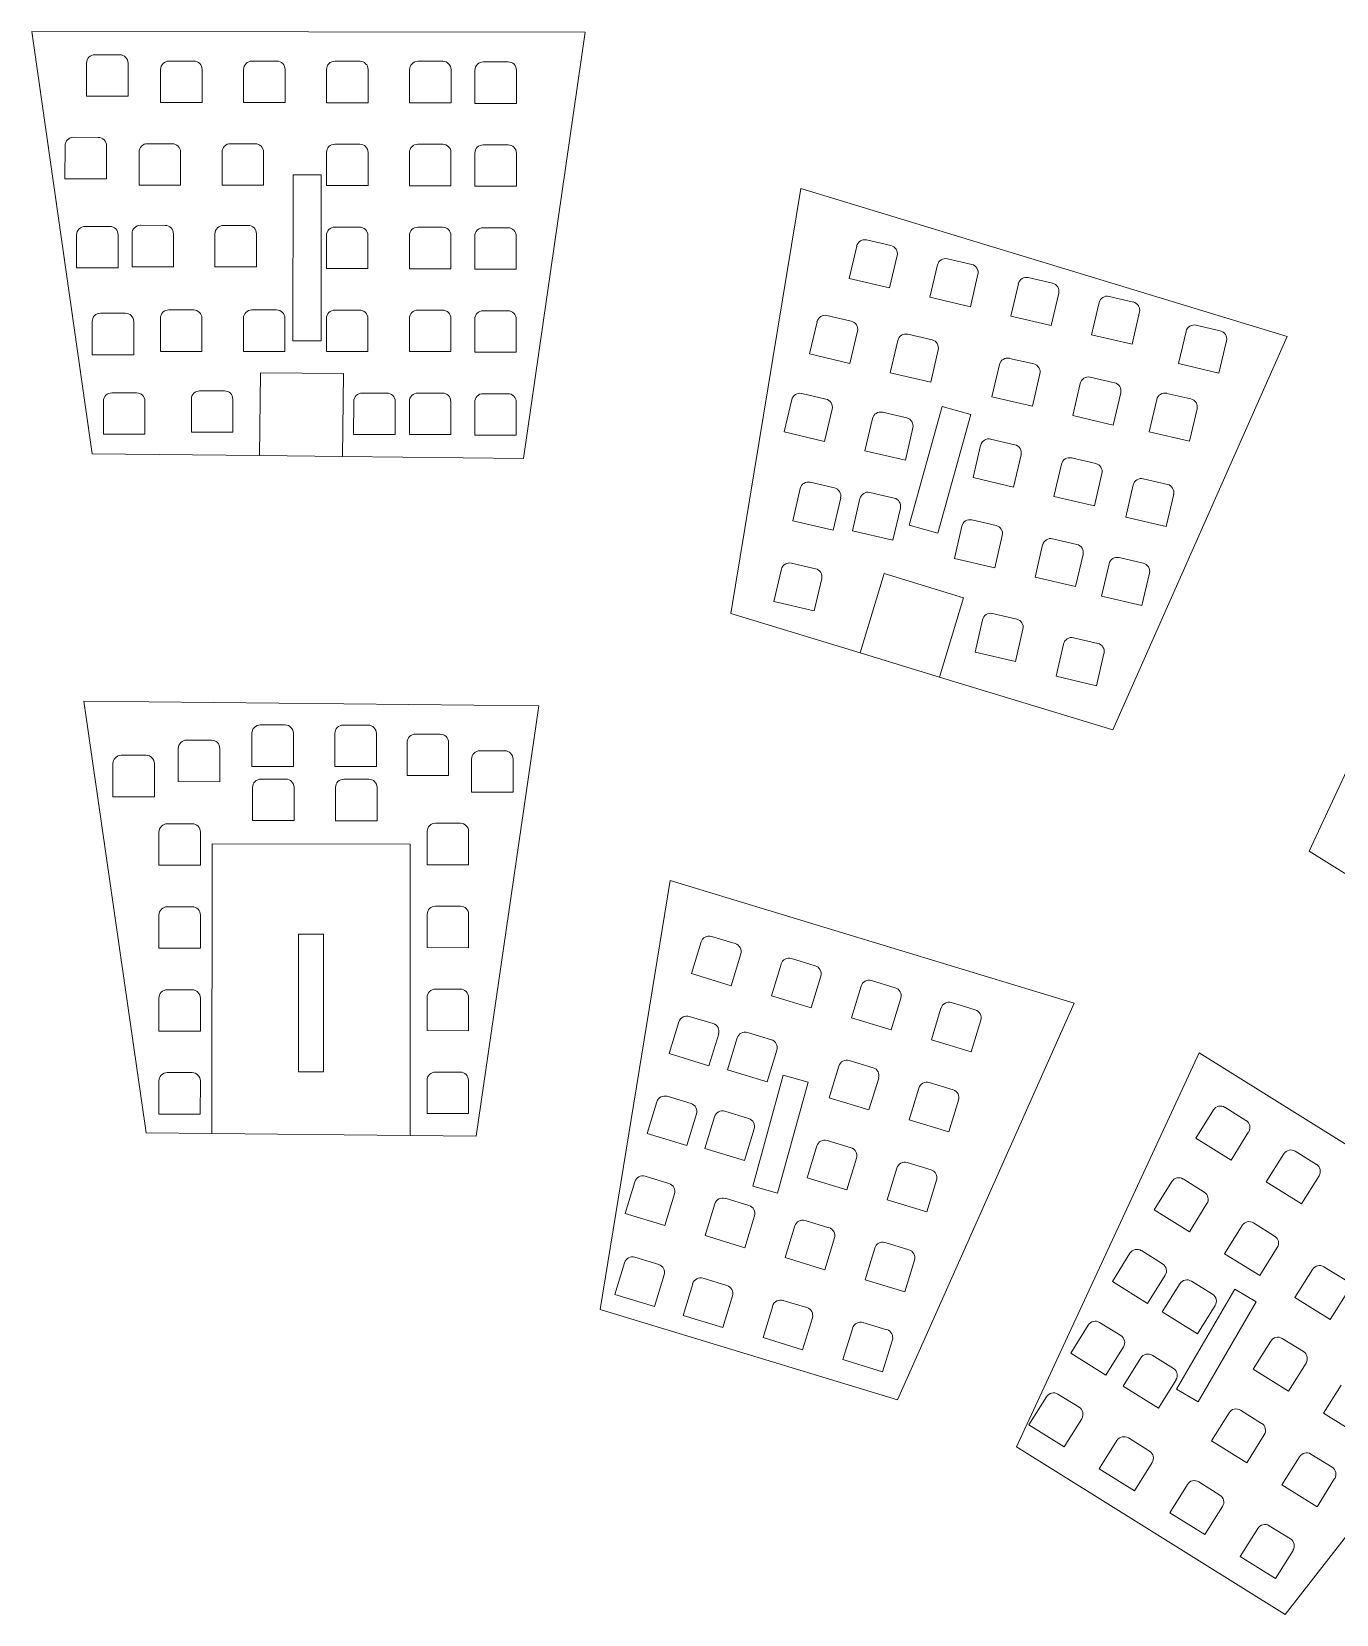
# Model space of a CAD drawing. Header units: millimetres. Extents: x -2091 to 2473, y -1360 to 1670.
# Drawn here: x 774.3 to 931.5, y 1452.5 to 1643.3 of the extents above; entities that cross this region are included whole.
import ezdxf

# ---------------------------------------------------------------- set-up
doc = ezdxf.new("R2010")
doc.units = ezdxf.units.MM

msp = doc.modelspace()

# ---------------------------------------------------------------- linework, layer by layer
at = {"color": 7, "linetype": 'Continuous', "lineweight": 15}
for p, q in [((774.32, 1643.28), (781.59, 1592.38)), ((841, 1643.23), (774.32, 1643.28)), ((833.57, 1591.82), (841, 1643.23)), ((780.93, 1639.49), (780.93, 1635.49)), ((784.94, 1640.49), (781.94, 1640.49)), ((785.93, 1635.49), (785.93, 1639.49)), ((793.86, 1639.72), (790.86, 1639.73)), ((803.86, 1639.72), (800.86, 1639.72)), ((813.86, 1639.71), (810.86, 1639.71)), ((823.86, 1639.7), (820.86, 1639.7)), ((831.74, 1639.63), (828.74, 1639.63)), ((789.86, 1638.73), (789.86, 1634.73)), ((794.86, 1634.72), (794.86, 1638.72)), ((799.86, 1638.72), (799.86, 1634.72)), ((804.86, 1634.72), (804.86, 1638.72)), ((809.86, 1638.71), (809.86, 1634.71)), ((814.86, 1634.71), (814.86, 1638.71)), ((819.86, 1638.7), (819.86, 1634.7)), ((824.86, 1634.7), (824.86, 1638.7)), ((827.74, 1638.63), (827.74, 1634.63)), ((832.74, 1634.63), (832.74, 1638.63)), ((780.93, 1635.49), (785.93, 1635.49)), ((789.86, 1634.73), (794.86, 1634.72)), ((799.86, 1634.72), (804.86, 1634.72)), ((809.86, 1634.71), (814.86, 1634.71)), ((819.86, 1634.7), (824.86, 1634.7)), ((827.74, 1634.63), (832.74, 1634.63)), ((782.34, 1630.53), (779.34, 1630.54)), ((791.26, 1629.77), (788.26, 1629.77)), ((801.26, 1629.76), (798.26, 1629.77)), ((813.85, 1629.71), (810.85, 1629.71)), ((823.85, 1629.7), (820.85, 1629.7)), ((831.73, 1629.63), (828.73, 1629.63)), ((778.34, 1629.54), (778.33, 1625.54)), ((783.33, 1625.53), (783.34, 1629.53)), ((787.26, 1628.77), (787.26, 1624.77)), ((792.26, 1624.77), (792.26, 1628.77)), ((797.26, 1628.77), (797.26, 1624.77)), ((802.26, 1624.76), (802.26, 1628.76)), ((809.85, 1628.71), (809.85, 1624.71)), ((814.85, 1624.71), (814.85, 1628.71)), ((819.85, 1628.7), (819.85, 1624.7)), ((824.85, 1624.7), (824.85, 1628.7)), ((827.73, 1628.63), (827.73, 1624.63)), ((832.73, 1624.63), (832.73, 1628.63)), ((805.82, 1626.01), (805.81, 1605.99)), ((809.21, 1626.01), (805.82, 1626.01)), ((809.2, 1605.99), (809.21, 1626.01)), ((778.33, 1625.54), (783.33, 1625.53)), ((787.26, 1624.77), (792.26, 1624.77)), ((797.26, 1624.77), (802.26, 1624.76)), ((809.85, 1624.71), (814.85, 1624.71)), ((819.85, 1624.7), (824.85, 1624.7)), ((827.73, 1624.63), (832.73, 1624.63)), ((867.01, 1624.37), (858.58, 1573.12)), ((925.63, 1606.51), (867.01, 1624.37)), ((779.74, 1618.79), (779.74, 1614.79)), ((783.74, 1619.79), (780.74, 1619.79)), ((784.74, 1614.79), (784.74, 1618.79)), ((786.41, 1618.93), (786.41, 1614.93)), ((790.42, 1619.92), (787.42, 1619.93)), ((791.41, 1614.92), (791.41, 1618.92)), ((796.41, 1618.92), (796.41, 1614.92)), ((800.42, 1619.92), (797.42, 1619.92)), ((801.41, 1614.92), (801.41, 1618.92)), ((809.84, 1618.71), (809.84, 1614.71)), ((813.84, 1619.71), (810.84, 1619.71)), ((814.84, 1614.71), (814.84, 1618.71)), ((819.84, 1618.7), (819.84, 1614.7)), ((823.84, 1619.7), (820.84, 1619.7)), ((824.84, 1614.7), (824.84, 1618.7)), ((827.72, 1618.63), (827.72, 1614.63)), ((831.73, 1619.63), (828.73, 1619.63)), ((832.72, 1614.63), (832.72, 1618.63)), ((877.86, 1617.49), (874.94, 1618.17)), ((873.74, 1617.42), (872.83, 1613.52)), ((877.7, 1612.39), (878.61, 1616.28)), ((779.74, 1614.79), (784.74, 1614.79)), ((786.41, 1614.93), (791.41, 1614.92)), ((796.41, 1614.92), (801.41, 1614.92)), ((809.84, 1614.71), (814.84, 1614.71)), ((819.84, 1614.7), (824.84, 1614.7)), ((827.72, 1614.63), (832.72, 1614.63)), ((883.48, 1615.15), (882.57, 1611.25)), ((887.6, 1615.22), (884.68, 1615.9)), ((872.83, 1613.52), (877.7, 1612.39)), ((887.44, 1610.12), (888.35, 1614.02)), ((893.22, 1612.88), (892.31, 1608.99)), ((897.34, 1612.95), (894.42, 1613.63)), ((882.57, 1611.25), (887.44, 1610.12)), ((897.18, 1607.85), (898.09, 1611.75)), ((902.96, 1610.61), (902.05, 1606.72)), ((907.08, 1610.68), (904.16, 1611.36)), ((785.61, 1609.33), (782.61, 1609.33)), ((789.84, 1608.73), (789.83, 1604.73)), ((793.84, 1609.72), (790.84, 1609.73)), ((794.83, 1604.72), (794.84, 1608.72)), ((799.84, 1608.72), (799.83, 1604.72)), ((803.84, 1609.72), (800.84, 1609.72)), ((804.83, 1604.72), (804.84, 1608.72)), ((809.84, 1608.71), (809.83, 1604.71)), ((813.84, 1609.71), (810.84, 1609.71)), ((814.83, 1604.71), (814.84, 1608.71)), ((819.84, 1608.7), (819.83, 1604.7)), ((823.84, 1609.7), (820.84, 1609.7)), ((824.83, 1604.7), (824.84, 1608.7)), ((827.72, 1608.63), (827.71, 1604.63)), ((831.72, 1609.63), (828.72, 1609.63)), ((832.71, 1604.63), (832.72, 1608.63)), ((873.08, 1608.38), (870.16, 1609.06)), ((892.31, 1608.99), (897.18, 1607.85)), ((906.92, 1605.58), (907.83, 1609.48)), ((781.61, 1608.33), (781.61, 1604.33)), ((786.61, 1604.33), (786.61, 1608.33)), ((868.96, 1608.31), (868.05, 1604.42)), ((872.92, 1603.28), (873.83, 1607.18)), ((882.82, 1606.11), (879.9, 1606.79)), ((902.05, 1606.72), (906.92, 1605.58)), ((913.43, 1607.14), (912.53, 1603.25)), ((917.56, 1607.21), (914.63, 1607.89)), ((805.81, 1605.99), (809.2, 1605.99)), ((878.7, 1606.04), (877.79, 1602.15)), ((882.66, 1601.01), (883.57, 1604.91)), ((904.6, 1559.1), (925.63, 1606.51)), ((917.4, 1602.11), (918.3, 1606.01)), ((781.61, 1604.33), (786.61, 1604.33)), ((789.83, 1604.73), (794.83, 1604.72)), ((799.83, 1604.72), (804.83, 1604.72)), ((809.83, 1604.71), (814.83, 1604.71)), ((819.83, 1604.7), (824.83, 1604.7)), ((827.71, 1604.63), (832.71, 1604.63)), ((868.05, 1604.42), (872.92, 1603.28)), ((890.95, 1603.14), (890.04, 1599.25)), ((895.07, 1603.21), (892.15, 1603.89)), ((912.53, 1603.25), (917.4, 1602.11)), ((801.88, 1602.16), (801.78, 1592.16)), ((811.88, 1602.06), (801.88, 1602.16)), ((811.78, 1592.06), (811.88, 1602.06)), ((877.79, 1602.15), (882.66, 1601.01)), ((894.91, 1598.11), (895.82, 1602.01)), ((904.81, 1600.94), (901.89, 1601.62)), ((786.97, 1599.73), (783.97, 1599.73)), ((797.56, 1599.97), (794.56, 1599.97)), ((817.13, 1599.7), (814.13, 1599.7)), ((823.83, 1599.7), (820.83, 1599.7)), ((831.71, 1599.63), (828.71, 1599.63)), ((870.03, 1598.98), (867.11, 1599.66)), ((890.04, 1599.25), (894.91, 1598.11)), ((900.69, 1600.87), (899.78, 1596.98)), ((904.65, 1595.84), (905.56, 1599.74)), ((914.02, 1598.99), (911.1, 1599.67)), ((782.97, 1598.73), (782.97, 1594.73)), ((787.97, 1594.73), (787.97, 1598.73)), ((793.56, 1598.97), (793.56, 1594.97)), ((798.56, 1594.97), (798.56, 1598.97)), ((813.13, 1598.7), (813.12, 1594.7)), ((818.12, 1594.7), (818.13, 1598.7)), ((819.83, 1598.7), (819.83, 1594.7)), ((824.83, 1594.7), (824.83, 1598.7)), ((827.71, 1598.63), (827.71, 1594.63)), ((832.71, 1594.63), (832.71, 1598.63)), ((865.91, 1598.91), (865, 1595.01)), ((869.87, 1593.88), (870.78, 1597.78)), ((879.77, 1596.71), (876.85, 1597.39)), ((884.05, 1598.09), (880.05, 1583.76)), ((883.5, 1582.8), (887.51, 1597.13)), ((887.51, 1597.13), (884.05, 1598.09)), ((909.9, 1598.92), (908.99, 1595.03)), ((913.86, 1593.89), (914.77, 1597.79)), ((875.65, 1596.64), (874.74, 1592.75)), ((879.61, 1591.61), (880.52, 1595.51)), ((899.78, 1596.98), (904.65, 1595.84)), ((782.97, 1594.73), (787.97, 1594.73)), ((793.56, 1594.97), (798.56, 1594.97)), ((813.12, 1594.7), (818.12, 1594.7)), ((819.83, 1594.7), (824.83, 1594.7)), ((827.71, 1594.63), (832.71, 1594.63)), ((865, 1595.01), (869.87, 1593.88)), ((888.68, 1593.4), (887.78, 1589.51)), ((892.81, 1593.47), (889.88, 1594.15)), ((908.99, 1595.03), (913.86, 1593.89)), ((781.59, 1592.38), (801.78, 1592.16)), ((801.78, 1592.16), (811.78, 1592.06)), ((811.78, 1592.06), (833.57, 1591.82)), ((874.74, 1592.75), (879.61, 1591.61)), ((892.64, 1588.37), (893.55, 1592.27)), ((902.54, 1591.2), (899.62, 1591.88)), ((950.15, 1591.48), (928.27, 1544.46)), ((887.78, 1589.51), (892.64, 1588.37)), ((898.42, 1591.13), (897.51, 1587.24)), ((902.38, 1586.1), (903.29, 1590)), ((866.94, 1588.2), (866.03, 1584.31)), ((871.06, 1588.27), (868.14, 1588.95)), ((878.26, 1587.05), (875.33, 1587.73)), ((907.07, 1588.63), (906.16, 1584.73)), ((911.19, 1588.7), (908.27, 1589.38)), ((870.9, 1583.17), (871.81, 1587.07)), ((874.13, 1586.98), (873.23, 1583.08)), ((878.1, 1581.95), (879, 1585.84)), ((897.51, 1587.24), (902.38, 1586.1)), ((911.03, 1583.6), (911.94, 1587.5)), ((866.03, 1584.31), (870.9, 1583.17)), ((880.05, 1583.76), (883.5, 1582.8)), ((890.54, 1583.73), (887.61, 1584.41)), ((906.16, 1584.73), (911.03, 1583.6)), ((873.23, 1583.08), (878.1, 1581.95)), ((886.41, 1583.66), (885.51, 1579.77)), ((890.38, 1578.63), (891.28, 1582.53)), ((900.28, 1581.46), (897.35, 1582.14)), ((896.15, 1581.4), (895.25, 1577.5)), ((900.12, 1576.37), (901.02, 1580.26)), ((864.67, 1578.46), (863.76, 1574.57)), ((868.79, 1578.53), (865.87, 1579.21)), ((885.51, 1579.77), (890.38, 1578.63)), ((904.16, 1579.12), (903.25, 1575.22)), ((908.28, 1579.18), (905.36, 1579.86)), ((868.63, 1573.43), (869.54, 1577.33)), ((877.07, 1577.94), (874.15, 1568.37)), ((886.63, 1575.03), (877.07, 1577.94)), ((895.25, 1577.5), (900.12, 1576.37)), ((908.12, 1574.09), (909.03, 1577.98)), ((863.76, 1574.57), (868.63, 1573.43)), ((883.72, 1565.46), (886.63, 1575.03)), ((903.25, 1575.22), (908.12, 1574.09)), ((858.58, 1573.12), (874.15, 1568.37)), ((888.9, 1572.38), (888, 1568.48)), ((893.03, 1572.45), (890.11, 1573.13)), ((892.87, 1567.35), (893.77, 1571.25)), ((888, 1568.48), (892.87, 1567.35)), ((898.67, 1569.45), (897.77, 1565.56)), ((902.8, 1569.52), (899.87, 1570.2)), ((874.15, 1568.37), (883.72, 1565.46)), ((902.64, 1564.42), (903.54, 1568.32)), ((883.72, 1565.46), (904.6, 1559.1)), ((897.77, 1565.56), (902.64, 1564.42)), ((780.61, 1562.57), (788.13, 1510.53)), ((780.61, 1562.57), (835.44, 1561.98)), ((827.87, 1510.1), (835.44, 1561.98)), ((804.86, 1559.69), (801.86, 1559.69)), ((814.86, 1559.68), (811.86, 1559.68)), ((795.99, 1557.85), (792.99, 1557.86)), ((800.86, 1558.69), (800.86, 1554.69)), ((805.86, 1554.68), (805.86, 1558.68)), ((810.86, 1558.68), (810.86, 1554.68)), ((815.86, 1554.68), (815.86, 1558.68)), ((819.56, 1557.58), (819.56, 1553.58)), ((823.56, 1558.58), (820.56, 1558.58)), ((824.56, 1553.58), (824.56, 1557.58)), ((788.11, 1556.03), (785.11, 1556.03)), ((791.99, 1556.86), (791.99, 1552.86)), ((796.99, 1552.85), (796.99, 1556.85)), ((827.33, 1555.58), (827.33, 1551.58)), ((831.33, 1556.58), (828.33, 1556.58)), ((832.33, 1551.58), (832.33, 1555.58)), ((784.11, 1555.03), (784.11, 1551.03)), ((789.11, 1551.03), (789.11, 1555.03)), ((800.86, 1554.69), (805.86, 1554.68)), ((810.86, 1554.68), (815.86, 1554.68)), ((819.56, 1553.58), (824.56, 1553.58)), ((791.99, 1552.86), (796.99, 1552.85)), ((800.94, 1552.16), (800.94, 1548.16)), ((804.94, 1553.16), (801.94, 1553.16)), ((805.94, 1548.16), (805.94, 1552.16)), ((810.94, 1552.15), (810.94, 1548.15)), ((814.94, 1553.15), (811.94, 1553.15)), ((815.94, 1548.15), (815.94, 1552.15)), ((827.33, 1551.58), (832.33, 1551.58)), ((784.11, 1551.03), (789.11, 1551.03)), ((793.67, 1547.77), (790.67, 1547.77)), ((800.94, 1548.16), (805.94, 1548.16)), ((810.94, 1548.15), (815.94, 1548.15)), ((825.98, 1547.84), (822.98, 1547.84)), ((789.66, 1546.78), (789.66, 1542.78)), ((794.66, 1542.77), (794.66, 1546.77)), ((821.98, 1546.84), (821.98, 1542.84)), ((826.98, 1542.83), (826.98, 1546.83)), ((796.05, 1545.34), (796.03, 1510.45)), ((819.94, 1545.33), (796.05, 1545.34)), ((819.92, 1510.19), (819.94, 1545.33)), ((928.27, 1544.46), (944.3, 1534.46)), ((789.66, 1542.78), (794.66, 1542.77)), ((821.98, 1542.84), (826.98, 1542.83)), ((851.27, 1540.95), (842.84, 1489.21)), ((851.27, 1540.95), (899.95, 1526.13)), ((789.66, 1536.78), (789.66, 1532.78)), ((793.66, 1537.77), (790.66, 1537.77)), ((794.66, 1532.77), (794.66, 1536.77)), ((821.98, 1536.84), (821.97, 1532.84)), ((825.98, 1537.84), (822.98, 1537.84)), ((826.97, 1532.83), (826.98, 1536.83)), ((806.47, 1517.89), (806.48, 1534.47)), ((806.48, 1534.47), (809.48, 1534.47)), ((809.48, 1534.47), (809.47, 1517.89)), ((859.1, 1533.33), (856.23, 1534.2)), ((789.66, 1532.78), (794.66, 1532.77)), ((821.97, 1532.84), (826.97, 1532.83)), ((854.99, 1533.53), (853.82, 1529.71)), ((858.6, 1528.25), (859.77, 1532.08)), ((864.62, 1530.87), (863.46, 1527.05)), ((868.74, 1530.66), (865.87, 1531.54)), ((853.82, 1529.71), (858.6, 1528.25)), ((868.24, 1525.59), (869.41, 1529.42)), ((878.38, 1528), (875.51, 1528.88)), ((789.65, 1526.78), (789.65, 1522.78)), ((793.65, 1527.77), (790.65, 1527.77)), ((794.65, 1522.77), (794.65, 1526.77)), ((821.97, 1526.84), (821.97, 1522.84)), ((825.97, 1527.84), (822.97, 1527.84)), ((826.97, 1522.83), (826.97, 1526.83)), ((863.46, 1527.05), (868.24, 1525.59)), ((874.26, 1528.21), (873.1, 1524.38)), ((877.88, 1522.93), (879.05, 1526.75)), ((878.66, 1478.31), (899.95, 1526.13)), ((883.9, 1525.55), (882.74, 1521.72)), ((888.02, 1525.34), (885.15, 1526.21)), ((789.65, 1522.78), (794.65, 1522.77)), ((821.97, 1522.84), (826.97, 1522.83)), ((852.32, 1523.9), (851.16, 1520.07)), ((856.44, 1523.69), (853.57, 1524.56)), ((873.1, 1524.38), (877.88, 1522.93)), ((887.52, 1520.27), (888.69, 1524.09)), ((855.94, 1518.61), (857.11, 1522.44)), ((859.35, 1521.95), (858.18, 1518.13)), ((863.47, 1521.74), (860.6, 1522.62)), ((882.74, 1521.72), (887.52, 1520.27)), ((851.16, 1520.07), (855.94, 1518.61)), ((862.97, 1516.67), (864.13, 1520.5)), ((875.72, 1518.36), (872.85, 1519.24)), ((915, 1520.16), (892.98, 1472.67)), ((915, 1520.16), (957.46, 1493.69)), ((793.65, 1517.77), (790.65, 1517.77)), ((809.47, 1517.89), (806.47, 1517.89)), ((825.96, 1517.84), (822.96, 1517.84)), ((858.18, 1518.13), (862.97, 1516.67)), ((864.87, 1517.45), (861.23, 1504.08)), ((867.88, 1516.62), (864.87, 1517.45)), ((871.6, 1518.57), (870.44, 1514.75)), ((875.22, 1513.29), (876.39, 1517.12)), ((789.65, 1516.78), (789.64, 1512.78)), ((794.64, 1512.77), (794.65, 1516.77)), ((821.96, 1516.84), (821.96, 1512.84)), ((826.96, 1512.83), (826.96, 1516.83)), ((864.2, 1503.26), (867.88, 1516.62)), ((881.24, 1515.91), (880.08, 1512.08)), ((885.36, 1515.7), (882.49, 1516.58)), ((849.66, 1514.26), (848.5, 1510.43)), ((853.78, 1514.05), (850.91, 1514.92)), ((870.44, 1514.75), (875.22, 1513.29)), ((884.86, 1510.63), (886.02, 1514.45)), ((916.73, 1513.27), (914.61, 1509.88)), ((920.65, 1512.01), (918.11, 1513.59)), ((789.64, 1512.78), (794.64, 1512.77)), ((821.96, 1512.84), (826.96, 1512.83)), ((853.28, 1508.97), (854.44, 1512.8)), ((856.61, 1512.45), (855.44, 1508.62)), ((860.72, 1512.24), (857.85, 1513.11)), ((880.08, 1512.08), (884.86, 1510.63)), ((796.03, 1510.45), (788.13, 1510.53)), ((819.92, 1510.19), (796.03, 1510.45)), ((827.87, 1510.1), (819.92, 1510.19)), ((848.5, 1510.43), (853.28, 1508.97)), ((860.22, 1507.17), (861.39, 1510.99)), ((873.06, 1508.72), (870.19, 1509.6)), ((914.61, 1509.88), (918.86, 1507.23)), ((918.86, 1507.23), (920.97, 1510.63)), ((855.44, 1508.62), (860.22, 1507.17)), ((868.94, 1508.93), (867.78, 1505.11)), ((872.56, 1503.65), (873.72, 1507.48)), ((925.22, 1507.98), (923.1, 1504.59)), ((929.14, 1506.71), (926.59, 1508.3)), ((878.58, 1506.27), (877.41, 1502.44)), ((882.7, 1506.06), (879.83, 1506.94)), ((847, 1504.62), (845.83, 1500.79)), ((851.12, 1504.41), (848.25, 1505.28)), ((861.23, 1504.08), (864.2, 1503.26)), ((867.78, 1505.11), (872.56, 1503.65)), ((882.2, 1500.99), (883.36, 1504.81)), ((911.7, 1504.63), (909.59, 1501.23)), ((915.63, 1503.36), (913.08, 1504.95)), ((923.1, 1504.59), (927.34, 1501.94)), ((927.34, 1501.94), (929.46, 1505.34)), ((850.62, 1499.33), (851.78, 1503.16)), ((856.64, 1501.95), (855.47, 1498.13)), ((860.76, 1501.75), (857.89, 1502.62)), ((877.41, 1502.44), (882.2, 1500.99)), ((913.83, 1498.59), (915.94, 1501.98)), ((845.83, 1500.79), (850.62, 1499.33)), ((860.26, 1496.67), (861.42, 1500.5)), ((870.4, 1499.08), (867.53, 1499.96)), ((909.59, 1501.23), (913.83, 1498.59)), ((855.47, 1498.13), (860.26, 1496.67)), ((866.28, 1499.29), (865.11, 1495.47)), ((920.19, 1499.34), (918.07, 1495.94)), ((924.11, 1498.07), (921.57, 1499.66)), ((869.9, 1494.01), (871.06, 1497.84)), ((875.92, 1496.63), (874.75, 1492.8)), ((880.04, 1496.42), (877.17, 1497.3)), ((906.67, 1495.99), (904.56, 1492.59)), ((910.6, 1494.72), (908.05, 1496.31)), ((922.31, 1493.3), (924.43, 1496.69)), ((845.76, 1494.85), (844.6, 1491.02)), ((849.88, 1494.64), (847.01, 1495.52)), ((865.11, 1495.47), (869.9, 1494.01)), ((879.54, 1491.35), (880.7, 1495.17)), ((918.07, 1495.94), (922.31, 1493.3)), ((932.6, 1492.78), (930.05, 1494.37)), ((849.38, 1489.57), (850.55, 1493.39)), ((853.98, 1492.32), (852.81, 1488.49)), ((858.1, 1492.11), (855.23, 1492.98)), ((874.75, 1492.8), (879.54, 1491.35)), ((904.56, 1492.59), (908.8, 1489.95)), ((908.8, 1489.95), (910.92, 1493.34)), ((912.69, 1492.32), (910.57, 1488.93)), ((916.61, 1491.06), (914.07, 1492.64)), ((925.39, 1452.46), (957.46, 1493.69)), ((928.67, 1494.05), (926.56, 1490.65)), ((844.6, 1491.02), (849.38, 1489.57)), ((857.6, 1487.03), (858.76, 1490.86)), ((867.73, 1489.45), (864.86, 1490.32)), ((919.3, 1491.65), (912.29, 1479.6)), ((921.89, 1490.14), (919.3, 1491.65)), ((926.56, 1490.65), (930.8, 1488.01)), ((930.8, 1488.01), (932.92, 1491.4)), ((878.66, 1478.31), (842.84, 1489.21)), ((852.81, 1488.49), (857.6, 1487.03)), ((863.62, 1489.65), (862.45, 1485.83)), ((910.57, 1488.93), (914.82, 1486.28)), ((914.82, 1486.28), (916.93, 1489.68)), ((914.88, 1478.09), (921.89, 1490.14)), ((867.23, 1484.37), (868.4, 1488.2)), ((873.26, 1486.99), (872.09, 1483.17)), ((877.37, 1486.78), (874.5, 1487.66)), ((901.64, 1487.34), (899.53, 1483.95)), ((905.57, 1486.07), (903.02, 1487.66)), ((862.45, 1485.83), (867.23, 1484.37)), ((876.87, 1481.71), (878.04, 1485.54)), ((903.77, 1481.3), (905.89, 1484.7)), ((923.64, 1485.4), (921.53, 1482.01)), ((927.57, 1484.14), (925.02, 1485.72)), ((872.09, 1483.17), (876.87, 1481.71)), ((899.53, 1483.95), (903.77, 1481.3)), ((907.97, 1483.38), (905.86, 1479.99)), ((911.9, 1482.11), (909.35, 1483.7)), ((925.77, 1479.37), (927.89, 1482.76)), ((910.1, 1477.34), (912.22, 1480.74)), ((921.53, 1482.01), (925.77, 1479.37)), ((900.54, 1477.43), (897.99, 1479.02)), ((905.86, 1479.99), (910.1, 1477.34)), ((912.29, 1479.6), (914.88, 1478.09)), ((932.13, 1480.11), (930.01, 1476.72)), ((896.62, 1478.7), (894.5, 1475.3)), ((922.54, 1475.49), (919.99, 1477.08)), ((894.5, 1475.3), (898.74, 1472.66)), ((898.74, 1472.66), (900.86, 1476.05)), ((918.62, 1476.76), (916.5, 1473.37)), ((930.01, 1476.72), (934.26, 1474.07)), ((905.1, 1473.41), (902.98, 1470.01)), ((909.02, 1472.14), (906.48, 1473.73)), ((916.5, 1473.37), (920.74, 1470.72)), ((920.74, 1470.72), (922.86, 1474.12)), ((925.39, 1452.46), (892.98, 1472.67)), ((927.1, 1471.47), (924.99, 1468.08)), ((931.03, 1470.2), (928.48, 1471.79)), ((902.98, 1470.01), (907.23, 1467.37)), ((907.23, 1467.37), (909.34, 1470.76)), ((913.59, 1468.12), (911.47, 1464.72)), ((917.51, 1466.85), (914.96, 1468.44)), ((924.99, 1468.08), (929.23, 1465.43)), ((929.23, 1465.43), (931.34, 1468.83)), ((915.71, 1462.08), (917.83, 1465.47)), ((911.47, 1464.72), (915.71, 1462.08)), ((922.07, 1462.83), (919.96, 1459.43)), ((926, 1461.56), (923.45, 1463.15)), ((924.2, 1456.79), (926.32, 1460.18)), ((919.96, 1459.43), (924.2, 1456.79))]:
    msp.add_line(p, q, dxfattribs=at)
for centre, start, end in [((781.93, 1639.49), 89.9575, 179.9575), ((784.93, 1639.49), 359.9575, 89.9575), ((790.86, 1638.73), 89.9575, 179.9575), ((793.86, 1638.72), 359.9575, 89.9575), ((800.86, 1638.72), 89.9575, 179.9575), ((803.86, 1638.72), 359.9575, 89.9575), ((810.86, 1638.71), 89.9575, 179.9575), ((813.86, 1638.71), 359.9575, 89.9575), ((820.86, 1638.7), 89.9575, 179.9575), ((823.86, 1638.7), 359.9575, 89.9575), ((828.74, 1638.63), 89.9575, 179.9575), ((831.74, 1638.63), 359.9575, 89.9575), ((779.34, 1629.54), 89.9575, 179.9575), ((782.34, 1629.53), 359.9575, 89.9575), ((788.26, 1628.77), 89.9575, 179.9575), ((791.26, 1628.77), 359.9575, 89.9575), ((798.26, 1628.77), 89.9575, 179.9575), ((801.26, 1628.76), 359.9575, 89.9575), ((810.85, 1628.71), 89.9575, 179.9575), ((813.85, 1628.71), 359.9575, 89.9575), ((820.85, 1628.7), 89.9575, 179.9575), ((823.85, 1628.7), 359.9575, 89.9575), ((828.73, 1628.63), 89.9575, 179.9575), ((831.73, 1628.63), 359.9575, 89.9575), ((780.74, 1618.79), 89.9575, 179.9575), ((783.74, 1618.79), 359.9575, 89.9575), ((787.41, 1618.93), 89.9575, 179.9575), ((790.41, 1618.92), 359.9575, 89.9575), ((797.41, 1618.92), 89.9575, 179.9575), ((800.41, 1618.92), 359.9575, 89.9575), ((810.84, 1618.71), 89.9575, 179.9575), ((813.84, 1618.71), 359.9575, 89.9575), ((820.84, 1618.7), 89.9575, 179.9575), ((823.84, 1618.7), 359.9575, 89.9575), ((828.72, 1618.63), 89.9575, 179.9575), ((831.72, 1618.63), 359.9575, 89.9575), ((874.71, 1617.19), 76.8885, 166.8885), ((877.64, 1616.51), 346.8885, 76.8885), ((884.45, 1614.92), 76.8885, 166.8885), ((887.38, 1614.24), 346.8885, 76.8885), ((894.19, 1612.65), 76.8885, 166.8885), ((897.12, 1611.97), 346.8885, 76.8885), ((903.93, 1610.39), 76.8885, 166.8885), ((906.85, 1609.71), 346.8885, 76.8885), ((782.61, 1608.33), 89.9575, 179.9575), ((785.61, 1608.33), 359.9575, 89.9575), ((790.84, 1608.73), 89.9575, 179.9575), ((793.84, 1608.72), 359.9575, 89.9575), ((800.84, 1608.72), 89.9575, 179.9575), ((803.84, 1608.72), 359.9575, 89.9575), ((810.84, 1608.71), 89.9575, 179.9575), ((813.84, 1608.71), 359.9575, 89.9575), ((820.84, 1608.7), 89.9575, 179.9575), ((823.84, 1608.7), 359.9575, 89.9575), ((828.72, 1608.63), 89.9575, 179.9575), ((831.72, 1608.63), 359.9575, 89.9575), ((869.93, 1608.08), 76.8885, 166.8885), ((872.86, 1607.4), 346.8885, 76.8885), ((879.67, 1605.82), 76.8885, 166.8885), ((914.41, 1606.92), 76.8885, 166.8885), ((917.33, 1606.23), 346.8885, 76.8885), ((882.59, 1605.14), 346.8885, 76.8885), ((891.93, 1602.92), 76.8885, 166.8885), ((894.85, 1602.24), 346.8885, 76.8885), ((901.66, 1600.65), 76.8885, 166.8885), ((904.59, 1599.97), 346.8885, 76.8885), ((783.97, 1598.73), 89.9575, 179.9575), ((786.97, 1598.73), 359.9575, 89.9575), ((794.56, 1598.97), 89.9575, 179.9575), ((797.56, 1598.97), 359.9575, 89.9575), ((814.13, 1598.7), 89.9575, 179.9575), ((817.13, 1598.7), 359.9575, 89.9575), ((820.83, 1598.7), 89.9575, 179.9575), ((823.83, 1598.7), 359.9575, 89.9575), ((828.71, 1598.63), 89.9575, 179.9575), ((831.71, 1598.63), 359.9575, 89.9575), ((866.88, 1598.68), 76.8885, 166.8885), ((910.87, 1598.7), 76.8885, 166.8885), ((869.81, 1598), 346.8885, 76.8885), ((876.62, 1596.41), 76.8885, 166.8885), ((913.79, 1598.02), 346.8885, 76.8885), ((879.54, 1595.73), 346.8885, 76.8885), ((889.66, 1593.18), 76.8885, 166.8885), ((892.58, 1592.5), 346.8885, 76.8885), ((899.4, 1590.91), 76.8885, 166.8885), ((902.32, 1590.23), 346.8885, 76.8885), ((867.91, 1587.97), 76.8885, 166.8885), ((870.83, 1587.29), 346.8885, 76.8885), ((875.11, 1586.75), 76.8885, 166.8885), ((908.04, 1588.4), 76.8885, 166.8885), ((910.96, 1587.72), 346.8885, 76.8885), ((878.03, 1586.07), 346.8885, 76.8885), ((887.39, 1583.44), 76.8885, 166.8885), ((890.31, 1582.76), 346.8885, 76.8885), ((897.13, 1581.17), 76.8885, 166.8885), ((900.05, 1580.49), 346.8885, 76.8885), ((865.64, 1578.23), 76.8885, 166.8885), ((868.56, 1577.55), 346.8885, 76.8885), ((905.13, 1578.89), 76.8885, 166.8885), ((908.05, 1578.21), 346.8885, 76.8885), ((889.88, 1572.15), 76.8885, 166.8885), ((892.8, 1571.47), 346.8885, 76.8885), ((899.65, 1569.23), 76.8885, 166.8885), ((902.57, 1568.55), 346.8885, 76.8885), ((801.86, 1558.69), 89.9636, 179.9636), ((804.86, 1558.69), 359.9636, 89.9636), ((811.86, 1558.68), 89.9636, 179.9636), ((814.86, 1558.68), 359.9636, 89.9636), ((792.99, 1556.86), 89.9636, 179.9636), ((795.99, 1556.85), 359.9636, 89.9636), ((820.56, 1557.58), 89.9636, 179.9636), ((823.56, 1557.58), 359.9636, 89.9636), ((785.11, 1555.03), 89.9636, 179.9636), ((788.11, 1555.03), 359.9636, 89.9636), ((828.33, 1555.58), 89.9636, 179.9636), ((831.33, 1555.58), 359.9636, 89.9636), ((801.94, 1552.16), 89.9636, 179.9636), ((804.94, 1552.16), 359.9636, 89.9636), ((811.94, 1552.15), 89.9636, 179.9636), ((814.94, 1552.15), 359.9636, 89.9636), ((790.66, 1546.77), 89.9636, 179.9636), ((793.66, 1546.77), 359.9636, 89.9636), ((822.98, 1546.84), 89.9636, 179.9636), ((825.98, 1546.84), 359.9636, 89.9636), ((790.66, 1536.77), 89.9636, 179.9636), ((793.66, 1536.77), 359.9636, 89.9636), ((822.98, 1536.84), 89.9636, 179.9636), ((825.98, 1536.84), 359.9636, 89.9636), ((855.94, 1533.24), 73.0648, 163.0648), ((858.81, 1532.37), 343.0648, 73.0648), ((865.58, 1530.58), 73.0648, 163.0648), ((868.45, 1529.71), 343.0648, 73.0648), ((875.22, 1527.92), 73.0648, 163.0648), ((790.65, 1526.77), 89.9636, 179.9636), ((793.65, 1526.77), 359.9636, 89.9636), ((822.97, 1526.84), 89.9636, 179.9636), ((825.97, 1526.84), 359.9636, 89.9636), ((878.09, 1527.05), 343.0648, 73.0648), ((853.28, 1523.6), 73.0648, 163.0648), ((884.86, 1525.26), 73.0648, 163.0648), ((887.73, 1524.38), 343.0648, 73.0648), ((856.15, 1522.73), 343.0648, 73.0648), ((860.3, 1521.66), 73.0648, 163.0648), ((863.17, 1520.79), 343.0648, 73.0648), ((872.56, 1518.28), 73.0648, 163.0648), ((790.65, 1516.77), 89.9636, 179.9636), ((793.65, 1516.77), 359.9636, 89.9636), ((822.96, 1516.84), 89.9636, 179.9636), ((825.96, 1516.84), 359.9636, 89.9636), ((875.43, 1517.41), 343.0648, 73.0648), ((882.2, 1515.62), 73.0648, 163.0648), ((885.07, 1514.74), 343.0648, 73.0648), ((850.62, 1513.96), 73.0648, 163.0648), ((853.49, 1513.09), 343.0648, 73.0648), ((857.56, 1512.16), 73.0648, 163.0648), ((917.58, 1512.74), 58.0592, 148.0592), ((860.43, 1511.28), 343.0648, 73.0648), ((920.13, 1511.16), 328.0592, 58.0592), ((869.9, 1508.64), 73.0648, 163.0648), ((872.77, 1507.77), 343.0648, 73.0648), ((926.07, 1507.45), 58.0592, 148.0592), ((879.54, 1505.98), 73.0648, 163.0648), ((882.41, 1505.11), 343.0648, 73.0648), ((928.61, 1505.87), 328.0592, 58.0592), ((847.96, 1504.33), 73.0648, 163.0648), ((850.83, 1503.45), 343.0648, 73.0648), ((912.55, 1504.1), 58.0592, 148.0592), ((857.6, 1501.66), 73.0648, 163.0648), ((860.47, 1500.79), 343.0648, 73.0648), ((915.1, 1502.51), 328.0592, 58.0592), ((867.24, 1499), 73.0648, 163.0648), ((921.04, 1498.81), 58.0592, 148.0592), ((870.1, 1498.13), 343.0648, 73.0648), ((923.58, 1497.22), 328.0592, 58.0592), ((876.87, 1496.34), 73.0648, 163.0648), ((879.74, 1495.47), 343.0648, 73.0648), ((907.52, 1495.46), 58.0592, 148.0592), ((846.72, 1494.56), 73.0648, 163.0648), ((849.59, 1493.69), 343.0648, 73.0648), ((910.07, 1493.87), 328.0592, 58.0592), ((929.52, 1493.52), 58.0592, 148.0592), ((854.93, 1492.02), 73.0648, 163.0648), ((913.54, 1491.79), 58.0592, 148.0592), ((857.8, 1491.15), 343.0648, 73.0648), ((864.57, 1489.36), 73.0648, 163.0648), ((916.09, 1490.21), 328.0592, 58.0592), ((867.44, 1488.49), 343.0648, 73.0648), ((874.21, 1486.7), 73.0648, 163.0648), ((877.08, 1485.83), 343.0648, 73.0648), ((902.49, 1486.81), 58.0592, 148.0592), ((905.04, 1485.23), 328.0592, 58.0592), ((924.49, 1484.88), 58.0592, 148.0592), ((908.82, 1482.85), 58.0592, 148.0592), ((927.04, 1483.29), 328.0592, 58.0592), ((911.37, 1481.27), 328.0592, 58.0592), ((897.46, 1478.17), 58.0592, 148.0592), ((900.01, 1476.58), 328.0592, 58.0592), ((919.46, 1476.23), 58.0592, 148.0592), ((922.01, 1474.65), 328.0592, 58.0592), ((905.95, 1472.88), 58.0592, 148.0592), ((908.5, 1471.29), 328.0592, 58.0592), ((927.95, 1470.94), 58.0592, 148.0592), ((930.5, 1469.35), 328.0592, 58.0592), ((914.44, 1467.59), 58.0592, 148.0592), ((916.98, 1466), 328.0592, 58.0592), ((922.92, 1462.3), 58.0592, 148.0592), ((925.47, 1460.71), 328.0592, 58.0592)]:
    msp.add_arc(centre, 1, start, end, dxfattribs=at)

doc.saveas('drawing.dxf')
